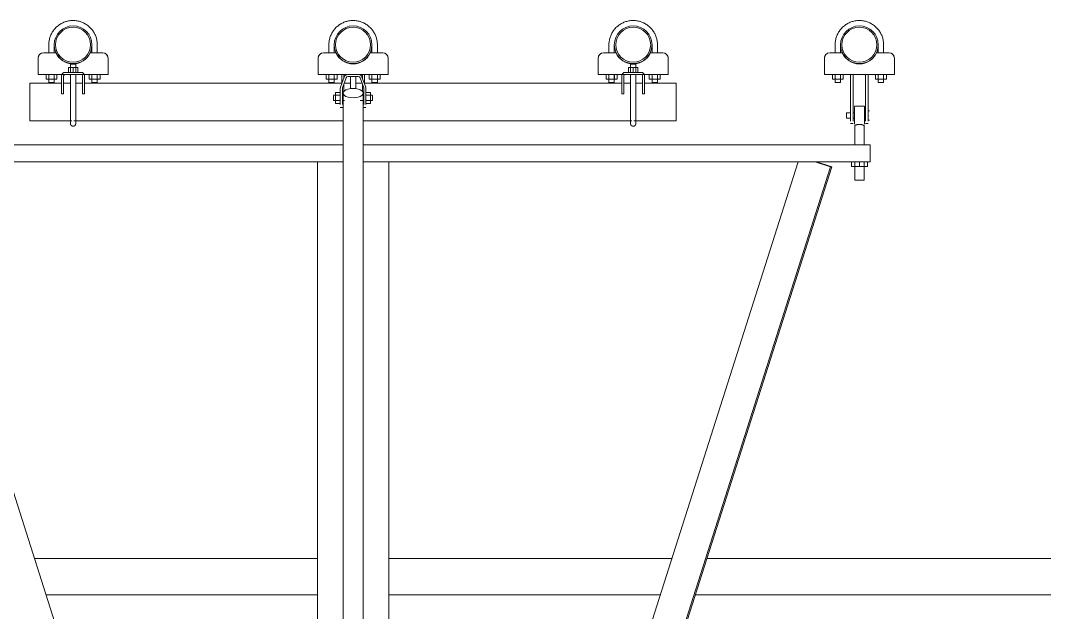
# Model space of a CAD drawing. Header units: inches. Extents: x 21408 to 98131, y -290 to 853.
# Drawn here: x 32063.1 to 32158.1, y 239.6 to 294.5 of the extents above; entities that cross this region are included whole.
import ezdxf

# ---------------------------------------------------------------- set-up
doc = ezdxf.new("R2010")
doc.units = ezdxf.units.IN
doc.header["$MEASUREMENT"] = 0
doc.layers.add('Q-SPCQ', color=91, linetype='Continuous', lineweight=9)
doc.layers.add('S-BEAM', color=12, linetype='Continuous', lineweight=9)

# ---------------------------------------------------------------- blocks, each defined once
blk = doc.blocks.new('Basketball_Backstop-Performance_Sports_Systems-3103-Ceiling_Hung - 27_-0_ to 27_-11 7_8_-V62-Building Section - North_South looking East _ Fitness Center')
at = {"layer": 'Q-SPCQ'}
for p, q in [((21683.803, 292.25), (21683.803, 291.5)), ((21684.303, 291.5), (21684.303, 292.25)), ((21687.803, 292.25), (21687.803, 291.5)), ((21688.303, 291.5), (21688.303, 292.25)), ((21709.803, 292.25), (21709.803, 291.5)), ((21710.303, 291.5), (21710.303, 292.25)), ((21713.803, 292.25), (21713.803, 291.5)), ((21714.303, 291.5), (21714.303, 292.25)), ((21735.803, 292.25), (21735.803, 291.5)), ((21736.303, 291.5), (21736.303, 292.25)), ((21739.803, 292.25), (21739.803, 291.5)), ((21740.303, 291.5), (21740.303, 292.25)), ((21756.803, 292.25), (21756.803, 291.5)), ((21757.303, 291.5), (21757.303, 292.25)), ((21760.803, 292.25), (21760.803, 291.5)), ((21761.303, 291.5), (21761.303, 292.25)), ((21682.803, 291), (21682.803, 289.812)), ((21684.459, 291.5), (21683.303, 291.5)), ((21688.803, 291.5), (21687.647, 291.5)), ((21689.303, 289.812), (21689.303, 291)), ((21708.803, 289.812), (21708.803, 291)), ((21710.459, 291.5), (21709.303, 291.5)), ((21714.803, 291.5), (21713.647, 291.5)), ((21715.303, 291), (21715.303, 289.812)), ((21734.803, 291), (21734.803, 289.812)), ((21736.459, 291.5), (21735.303, 291.5)), ((21740.803, 291.5), (21739.647, 291.5)), ((21741.303, 289.812), (21741.303, 291)), ((21755.803, 289.812), (21755.803, 291)), ((21757.459, 291.5), (21756.303, 291.5)), ((21761.803, 291.5), (21760.647, 291.5)), ((21762.303, 291), (21762.303, 289.812)), ((21685.615, 290.125), (21686.053, 290.125)), ((21685.615, 289.687), (21685.615, 290.125)), ((21685.803, 290.437), (21685.803, 289.687)), ((21685.811, 290.437), (21686.053, 290.437)), ((21686.053, 290.437), (21686.294, 290.437)), ((21686.053, 290.125), (21686.49, 290.125)), ((21686.053, 290.125), (21686.053, 289.687)), ((21686.303, 289.687), (21686.303, 290.437)), ((21686.49, 289.687), (21686.49, 290.125)), ((21737.615, 290.125), (21738.053, 290.125)), ((21737.615, 289.687), (21737.615, 290.125)), ((21737.803, 290.437), (21737.803, 289.687)), ((21737.811, 290.437), (21738.053, 290.437)), ((21738.053, 290.437), (21738.294, 290.437)), ((21738.053, 290.125), (21738.49, 290.125)), ((21738.053, 290.125), (21738.053, 289.687)), ((21738.303, 289.687), (21738.303, 290.437)), ((21738.49, 289.687), (21738.49, 290.125)), ((21682.803, 289.5), (21682.803, 289.812)), ((21682.803, 289.5), (21685.303, 289.5)), ((21683.548, 289.5), (21683.548, 289.062)), ((21683.8, 289.062), (21683.548, 289.062)), ((21683.8, 289.062), (21683.8, 289.5)), ((21684.305, 289.062), (21683.8, 289.062)), ((21683.803, 289.515), (21683.803, 288.75)), ((21684.303, 288.75), (21684.303, 289.518)), ((21684.305, 289.062), (21684.305, 289.5)), ((21684.558, 289.062), (21684.305, 289.062)), ((21684.558, 289.062), (21684.558, 289.5)), ((21684.99, 289.375), (21684.99, 288.187)), ((21685.178, 288.187), (21685.178, 289.375)), ((21686.803, 289.687), (21685.303, 289.687)), ((21685.303, 289.5), (21686.803, 289.5)), ((21685.803, 289.5), (21685.803, 286.937)), ((21685.803, 289.5), (21685.803, 288.687)), ((21686.303, 286.937), (21686.303, 289.5)), ((21686.303, 288.687), (21686.303, 289.5)), ((21686.803, 289.5), (21689.303, 289.5)), ((21686.928, 288.187), (21686.928, 289.375)), ((21687.115, 289.375), (21687.115, 288.187)), ((21687.548, 289.062), (21687.548, 289.5)), ((21687.8, 289.062), (21687.548, 289.062)), ((21687.8, 289.062), (21687.8, 289.5)), ((21688.305, 289.062), (21687.8, 289.062)), ((21687.803, 289.511), (21687.803, 288.75)), ((21688.303, 288.75), (21688.303, 289.511)), ((21688.305, 289.062), (21688.305, 289.5)), ((21688.558, 289.062), (21688.305, 289.062)), ((21688.558, 289.5), (21688.558, 289.062)), ((21689.303, 289.812), (21689.303, 289.5)), ((21708.803, 289.5), (21708.803, 289.812)), ((21708.803, 289.5), (21715.303, 289.5)), ((21709.548, 289.5), (21709.548, 289.062)), ((21709.8, 289.062), (21709.548, 289.062)), ((21709.8, 289.062), (21709.8, 289.5)), ((21710.305, 289.062), (21709.8, 289.062)), ((21709.803, 289.515), (21709.803, 288.75)), ((21710.303, 288.75), (21710.303, 289.518)), ((21710.305, 289.062), (21710.305, 289.5)), ((21710.558, 289.062), (21710.305, 289.062)), ((21710.558, 289.062), (21710.558, 289.5)), ((21711.23, 289.253), (21710.888, 288.312)), ((21710.99, 289.375), (21710.99, 288.593)), ((21711.064, 288.248), (21711.407, 289.189)), ((21711.178, 289.109), (21711.178, 289.375)), ((21712.523, 289.5), (21711.583, 289.5)), ((21711.583, 289.313), (21712.523, 289.313)), ((21711.803, 289.313), (21711.803, 288.167)), ((21711.803, 289.313), (21711.803, 288.687)), ((21712.303, 288.167), (21712.303, 289.313)), ((21712.303, 288.687), (21712.303, 289.313)), ((21712.699, 289.189), (21713.042, 288.248)), ((21713.218, 288.312), (21712.875, 289.253)), ((21712.928, 289.109), (21712.928, 289.375)), ((21713.115, 289.375), (21713.115, 288.593)), ((21713.548, 289.062), (21713.548, 289.5)), ((21713.8, 289.062), (21713.548, 289.062)), ((21713.8, 289.062), (21713.8, 289.5)), ((21714.305, 289.062), (21713.8, 289.062)), ((21713.803, 289.511), (21713.803, 288.75)), ((21714.303, 288.75), (21714.303, 289.511)), ((21714.305, 289.062), (21714.305, 289.5)), ((21714.558, 289.062), (21714.305, 289.062)), ((21714.558, 289.5), (21714.558, 289.062)), ((21715.303, 289.812), (21715.303, 289.5)), ((21734.803, 289.5), (21734.803, 289.812)), ((21734.803, 289.5), (21737.303, 289.5)), ((21735.548, 289.5), (21735.548, 289.062)), ((21735.8, 289.062), (21735.548, 289.062)), ((21735.8, 289.062), (21735.8, 289.5)), ((21736.305, 289.062), (21735.8, 289.062)), ((21735.803, 289.515), (21735.803, 288.75)), ((21736.303, 288.75), (21736.303, 289.518)), ((21736.305, 289.062), (21736.305, 289.5)), ((21736.558, 289.062), (21736.305, 289.062)), ((21736.558, 289.062), (21736.558, 289.5)), ((21736.99, 289.375), (21736.99, 288.187)), ((21737.178, 288.187), (21737.178, 289.375)), ((21738.803, 289.687), (21737.303, 289.687)), ((21737.303, 289.5), (21738.803, 289.5)), ((21737.803, 289.5), (21737.803, 286.937)), ((21737.803, 289.5), (21737.803, 288.683)), ((21738.303, 286.937), (21738.303, 289.5)), ((21738.303, 288.684), (21738.303, 289.5)), ((21738.858, 289.5), (21741.303, 289.5)), ((21738.928, 288.187), (21738.928, 289.375)), ((21739.115, 289.375), (21739.115, 288.187)), ((21739.548, 289.062), (21739.548, 289.5)), ((21739.8, 289.062), (21739.548, 289.062)), ((21739.8, 289.062), (21739.8, 289.5)), ((21740.305, 289.062), (21739.8, 289.062)), ((21739.803, 289.511), (21739.803, 288.75)), ((21740.303, 288.75), (21740.303, 289.511)), ((21740.305, 289.062), (21740.305, 289.5)), ((21740.558, 289.062), (21740.305, 289.062)), ((21740.558, 289.5), (21740.558, 289.062)), ((21741.303, 289.812), (21741.303, 289.5)), ((21755.803, 289.5), (21755.803, 289.812)), ((21755.803, 289.5), (21762.303, 289.5)), ((21756.548, 289.5), (21756.548, 289.062)), ((21756.8, 289.062), (21756.548, 289.062)), ((21756.8, 289.062), (21756.8, 289.5)), ((21757.305, 289.062), (21756.8, 289.062)), ((21756.803, 289.515), (21756.803, 288.75)), ((21757.303, 288.75), (21757.303, 289.518)), ((21757.305, 289.062), (21757.305, 289.5)), ((21757.558, 289.062), (21757.305, 289.062)), ((21757.558, 289.062), (21757.558, 289.5)), ((21758.24, 285.687), (21758.24, 289.5)), ((21758.49, 289.5), (21758.24, 289.5)), ((21758.49, 289.5), (21758.49, 285.687)), ((21759.615, 285.687), (21759.615, 289.5)), ((21759.865, 289.5), (21759.615, 289.5)), ((21759.865, 289.5), (21759.865, 285.687)), ((21760.548, 289.062), (21760.548, 289.5)), ((21760.8, 289.062), (21760.548, 289.062)), ((21760.8, 289.062), (21760.8, 289.5)), ((21761.305, 289.062), (21760.8, 289.062)), ((21760.803, 289.511), (21760.803, 288.75)), ((21761.303, 288.75), (21761.303, 289.511)), ((21761.305, 289.062), (21761.305, 289.5)), ((21761.558, 289.062), (21761.305, 289.062)), ((21761.558, 289.5), (21761.558, 289.062)), ((21762.303, 289.812), (21762.303, 289.5)), ((21684.99, 288.687), (21682.053, 288.687)), ((21682.053, 286.937), (21682.053, 288.687)), ((21683.803, 288.75), (21683.811, 288.75)), ((21684.303, 288.75), (21683.803, 288.75)), ((21684.294, 288.75), (21684.303, 288.75)), ((21684.99, 288.197), (21684.99, 287.824)), ((21684.99, 287.687), (21684.99, 288.187)), ((21685.836, 288.687), (21685.178, 288.687)), ((21685.178, 287.824), (21685.178, 288.197)), ((21685.178, 288.187), (21685.178, 287.687)), ((21686.928, 288.687), (21686.269, 288.687)), ((21686.928, 288.197), (21686.928, 287.824)), ((21686.928, 287.687), (21686.928, 288.187)), ((21710.99, 288.687), (21687.115, 288.687)), ((21687.115, 287.824), (21687.115, 288.197)), ((21687.115, 288.187), (21687.115, 287.687)), ((21688.303, 288.75), (21687.803, 288.75)), ((21687.803, 288.75), (21687.811, 288.75)), ((21688.294, 288.75), (21688.303, 288.75)), ((21709.803, 288.75), (21709.806, 288.75)), ((21709.806, 288.75), (21709.803, 288.75)), ((21710.303, 288.75), (21709.811, 288.75)), ((21710.294, 288.75), (21710.303, 288.75)), ((21710.865, 288.184), (21710.865, 287.313)), ((21711.053, 287.313), (21711.053, 288.184)), ((21711.178, 288.187), (21711.178, 288.56)), ((21711.178, 287.896), (21711.178, 288.197)), ((21711.178, 288.187), (21711.178, 287.937)), ((21711.836, 288.687), (21711.224, 288.687)), ((21712.882, 288.687), (21712.269, 288.687)), ((21712.928, 288.187), (21712.928, 288.56)), ((21712.928, 288.197), (21712.928, 287.903)), ((21712.928, 287.937), (21712.928, 288.187)), ((21713.053, 288.184), (21713.053, 287.313)), ((21736.99, 288.687), (21713.115, 288.687)), ((21713.24, 287.313), (21713.24, 288.184)), ((21714.303, 288.75), (21713.803, 288.75)), ((21713.803, 288.75), (21713.811, 288.75)), ((21714.294, 288.75), (21714.303, 288.75)), ((21735.803, 288.75), (21735.811, 288.75)), ((21736.303, 288.75), (21735.803, 288.75)), ((21736.294, 288.75), (21736.303, 288.75)), ((21736.99, 288.197), (21736.99, 287.824)), ((21736.99, 287.687), (21736.99, 288.187)), ((21737.836, 288.687), (21737.178, 288.687)), ((21737.178, 287.824), (21737.178, 288.197)), ((21737.178, 288.187), (21737.178, 287.687)), ((21738.858, 288.687), (21738.269, 288.687)), ((21738.928, 288.197), (21738.928, 287.824)), ((21738.928, 287.687), (21738.928, 288.187)), ((21742.053, 288.687), (21739.115, 288.687)), ((21739.115, 287.824), (21739.115, 288.197)), ((21739.115, 288.187), (21739.115, 287.687)), ((21740.303, 288.75), (21739.803, 288.75)), ((21739.803, 288.75), (21739.811, 288.75)), ((21740.294, 288.75), (21740.303, 288.75)), ((21742.053, 288.687), (21742.053, 286.937)), ((21756.803, 288.75), (21756.811, 288.75)), ((21757.303, 288.75), (21756.803, 288.75)), ((21757.294, 288.75), (21757.303, 288.75)), ((21761.303, 288.75), (21760.803, 288.75)), ((21760.803, 288.75), (21760.811, 288.75)), ((21761.294, 288.75), (21761.303, 288.75)), ((21684.99, 287.819), (21684.99, 287.687)), ((21684.99, 287.687), (21685.178, 287.687)), ((21684.99, 287.687), (21685.178, 287.687)), ((21685.178, 287.687), (21685.178, 287.819)), ((21686.928, 287.819), (21686.928, 287.687)), ((21686.928, 287.687), (21687.115, 287.687)), ((21686.928, 287.687), (21687.115, 287.687)), ((21687.115, 287.687), (21687.115, 287.819)), ((21710.865, 287.563), (21710.24, 287.563)), ((21710.24, 287.313), (21710.24, 287.554)), ((21710.24, 287.071), (21710.24, 287.313)), ((21710.428, 287.565), (21710.428, 287.818)), ((21710.865, 287.818), (21710.428, 287.818)), ((21710.428, 287.06), (21710.428, 287.565)), ((21710.865, 287.565), (21710.428, 287.565)), ((21710.865, 286.694), (21710.865, 287.313)), ((21711.183, 287.563), (21711.053, 287.563)), ((21711.053, 287.313), (21711.053, 286.694)), ((21711.115, 287.765), (21711.115, 135.835)), ((21713.053, 287.563), (21712.923, 287.563)), ((21712.99, 135.835), (21712.99, 287.765)), ((21713.053, 286.694), (21713.053, 287.313)), ((21713.678, 287.818), (21713.24, 287.818)), ((21713.678, 287.565), (21713.24, 287.565)), ((21713.865, 287.563), (21713.24, 287.563)), ((21713.24, 287.313), (21713.24, 286.694)), ((21713.678, 287.818), (21713.678, 287.565)), ((21713.678, 287.565), (21713.678, 287.06)), ((21713.865, 287.554), (21713.865, 287.313)), ((21713.865, 287.313), (21713.865, 287.071)), ((21736.99, 287.819), (21736.99, 287.687)), ((21736.99, 287.687), (21737.178, 287.687)), ((21736.99, 287.687), (21737.178, 287.687)), ((21737.178, 287.687), (21737.178, 287.819)), ((21738.928, 287.819), (21738.928, 287.687)), ((21738.928, 287.687), (21739.115, 287.687)), ((21738.928, 287.687), (21739.115, 287.687)), ((21739.115, 287.687), (21739.115, 287.819)), ((21682.053, 285.187), (21682.053, 286.937)), ((21710.24, 287.063), (21710.865, 287.063)), ((21710.428, 286.807), (21710.428, 287.06)), ((21710.865, 287.06), (21710.428, 287.06)), ((21710.428, 286.807), (21710.865, 286.807)), ((21710.865, 286.438), (21711.053, 286.438)), ((21711.053, 287.063), (21711.254, 287.063)), ((21712.715, 287.063), (21713.053, 287.063)), ((21713.053, 286.438), (21713.24, 286.438)), ((21713.24, 287.063), (21713.865, 287.063)), ((21713.678, 287.06), (21713.24, 287.06)), ((21713.24, 286.807), (21713.678, 286.807)), ((21713.678, 287.06), (21713.678, 286.807)), ((21742.053, 286.937), (21742.053, 285.187)), ((21759.527, 286.562), (21758.589, 286.562)), ((21758.589, 285.656), (21758.589, 286.532)), ((21759.527, 286.532), (21759.527, 285.656)), ((21758.24, 285.937), (21757.865, 285.937)), ((21757.865, 285.687), (21757.865, 285.929)), ((21757.865, 285.446), (21757.865, 285.687)), ((21757.865, 285.437), (21758.24, 285.437)), ((21758.24, 285.157), (21758.24, 285.687)), ((21758.589, 285.937), (21758.49, 285.937)), ((21758.49, 285.687), (21758.49, 285.157)), ((21758.49, 285.437), (21758.589, 285.437)), ((21758.589, 284.871), (21758.589, 285.656)), ((21759.615, 285.937), (21759.527, 285.937)), ((21759.527, 285.656), (21759.527, 284.871)), ((21759.527, 285.437), (21759.615, 285.437)), ((21759.615, 285.157), (21759.615, 285.687)), ((21759.99, 286.125), (21759.865, 286.125)), ((21759.865, 285.687), (21759.865, 285.157)), ((21759.865, 285.25), (21759.99, 285.25)), ((21759.99, 285.687), (21759.99, 285.687)), ((21759.99, 285.687), (21759.99, 285.687)), ((21682.053, 285.187), (21685.942, 285.187)), ((21686.113, 285.187), (21711.115, 285.187)), ((21712.99, 285.187), (21737.942, 285.187)), ((21738.113, 285.187), (21742.053, 285.187)), ((21758.24, 284.937), (21758.49, 284.937)), ((21758.589, 284.75), (21758.62, 284.75)), ((21758.62, 284.75), (21758.62, 282.955)), ((21759.495, 282.955), (21759.495, 284.75)), ((21759.495, 284.75), (21759.527, 284.75)), ((21759.615, 284.937), (21759.865, 284.937)), ((21711.115, 282.955), (21664.058, 282.955)), ((21760.058, 282.955), (21712.989, 282.955)), ((21760.058, 282.955), (21760.058, 281.375)), ((21711.115, 281.375), (21664.058, 281.375)), ((21670.745, 281.375), (21708.738, 162.244)), ((21708.745, 281.375), (21708.745, 225.86)), ((21760.058, 281.375), (21712.989, 281.375)), ((21715.37, 225.864), (21715.37, 281.375)), ((21715.376, 162.237), (21753.371, 281.375)), ((21756.362, 280.918), (21715.422, 152.543)), ((21715.556, 152.543), (21756.496, 280.918)), ((21754.939, 281.375), (21756.362, 280.918)), ((21756.496, 280.918), (21755.073, 281.375)), ((21756.362, 280.918), (21756.496, 280.918)), ((21758.308, 280.937), (21758.308, 281.375)), ((21759.058, 280.937), (21758.308, 280.937)), ((21758.62, 281.375), (21758.62, 279.687)), ((21759.058, 280.937), (21759.058, 281.375)), ((21759.808, 280.937), (21759.058, 280.937)), ((21759.495, 279.687), (21759.495, 281.375)), ((21759.808, 280.937), (21759.808, 281.375)), ((21759.495, 279.687), (21758.62, 279.687))]:
    blk.add_line(p, q, dxfattribs=at)
at = {"layer": 'Q-SPCQ', "flags": 128}
for points in [[(21688.303, 292.25), (21688.301, 292.34), (21688.296, 292.43), (21688.287, 292.519), (21688.274, 292.608), (21688.258, 292.697), (21688.238, 292.785), (21688.215, 292.872), (21688.189, 292.958), (21688.159, 293.043), (21688.125, 293.126), (21688.089, 293.208), (21688.049, 293.289), (21688.005, 293.368), (21687.959, 293.445), (21687.91, 293.52), (21687.858, 293.594), (21687.802, 293.665), (21687.744, 293.734), (21687.684, 293.8), (21687.62, 293.864), (21687.555, 293.925), (21687.486, 293.984), (21687.416, 294.04), (21687.343, 294.093), (21687.268, 294.143), (21687.192, 294.19), (21687.113, 294.234), (21687.033, 294.275), (21686.951, 294.313), (21686.868, 294.347), (21686.784, 294.378), (21686.698, 294.406), (21686.611, 294.43), (21686.524, 294.45), (21686.435, 294.467), (21686.346, 294.481), (21686.257, 294.491), (21686.167, 294.497), (21686.077, 294.5), (21685.987, 294.499), (21685.897, 294.495), (21685.808, 294.487), (21685.718, 294.475), (21685.63, 294.46), (21685.542, 294.441), (21685.454, 294.419), (21685.368, 294.393), (21685.283, 294.364), (21685.199, 294.332), (21685.116, 294.296), (21685.035, 294.257), (21684.956, 294.215), (21684.878, 294.169), (21684.802, 294.121), (21684.729, 294.069), (21684.657, 294.015), (21684.588, 293.957), (21684.52, 293.898), (21684.456, 293.835), (21684.394, 293.77), (21684.334, 293.702), (21684.278, 293.632), (21684.224, 293.56), (21684.173, 293.486), (21684.125, 293.41), (21684.08, 293.332), (21684.038, 293.252), (21684, 293.171), (21683.965, 293.088), (21683.933, 293.004), (21683.904, 292.918), (21683.879, 292.832), (21683.858, 292.745), (21683.84, 292.656), (21683.825, 292.568), (21683.814, 292.478), (21683.807, 292.388), (21683.803, 292.299), (21683.803, 292.25)], [(21714.303, 292.25), (21714.301, 292.34), (21714.296, 292.43), (21714.287, 292.519), (21714.274, 292.608), (21714.258, 292.697), (21714.238, 292.785), (21714.215, 292.872), (21714.189, 292.958), (21714.159, 293.043), (21714.125, 293.126), (21714.089, 293.208), (21714.049, 293.289), (21714.005, 293.368), (21713.959, 293.445), (21713.91, 293.52), (21713.858, 293.594), (21713.802, 293.665), (21713.744, 293.734), (21713.684, 293.8), (21713.62, 293.864), (21713.555, 293.925), (21713.486, 293.984), (21713.416, 294.04), (21713.343, 294.093), (21713.268, 294.143), (21713.192, 294.19), (21713.113, 294.234), (21713.033, 294.275), (21712.951, 294.313), (21712.868, 294.347), (21712.784, 294.378), (21712.698, 294.406), (21712.611, 294.43), (21712.524, 294.45), (21712.435, 294.467), (21712.346, 294.481), (21712.257, 294.491), (21712.167, 294.497), (21712.077, 294.5), (21711.987, 294.499), (21711.897, 294.495), (21711.808, 294.487), (21711.718, 294.475), (21711.63, 294.46), (21711.542, 294.441), (21711.454, 294.419), (21711.368, 294.393), (21711.283, 294.364), (21711.199, 294.332), (21711.116, 294.296), (21711.035, 294.257), (21710.956, 294.215), (21710.878, 294.169), (21710.802, 294.121), (21710.729, 294.069), (21710.657, 294.015), (21710.588, 293.957), (21710.52, 293.898), (21710.456, 293.835), (21710.394, 293.77), (21710.334, 293.702), (21710.278, 293.632), (21710.224, 293.56), (21710.173, 293.486), (21710.125, 293.41), (21710.08, 293.332), (21710.038, 293.252), (21710, 293.171), (21709.965, 293.088), (21709.933, 293.004), (21709.904, 292.918), (21709.879, 292.832), (21709.858, 292.745), (21709.84, 292.656), (21709.825, 292.568), (21709.814, 292.478), (21709.807, 292.388), (21709.803, 292.299), (21709.803, 292.25)], [(21740.303, 292.25), (21740.301, 292.34), (21740.296, 292.43), (21740.287, 292.519), (21740.274, 292.608), (21740.258, 292.697), (21740.238, 292.785), (21740.215, 292.872), (21740.189, 292.958), (21740.159, 293.043), (21740.125, 293.126), (21740.089, 293.208), (21740.049, 293.289), (21740.005, 293.368), (21739.959, 293.445), (21739.91, 293.52), (21739.858, 293.594), (21739.802, 293.665), (21739.744, 293.734), (21739.684, 293.8), (21739.62, 293.864), (21739.555, 293.925), (21739.486, 293.984), (21739.416, 294.04), (21739.343, 294.093), (21739.268, 294.143), (21739.192, 294.19), (21739.113, 294.234), (21739.033, 294.275), (21738.951, 294.313), (21738.868, 294.347), (21738.784, 294.378), (21738.698, 294.406), (21738.611, 294.43), (21738.524, 294.45), (21738.435, 294.467), (21738.346, 294.481), (21738.257, 294.491), (21738.167, 294.497), (21738.077, 294.5), (21737.987, 294.499), (21737.897, 294.495), (21737.808, 294.487), (21737.718, 294.475), (21737.63, 294.46), (21737.542, 294.441), (21737.454, 294.419), (21737.368, 294.393), (21737.283, 294.364), (21737.199, 294.332), (21737.116, 294.296), (21737.035, 294.257), (21736.956, 294.215), (21736.878, 294.169), (21736.802, 294.121), (21736.729, 294.069), (21736.657, 294.015), (21736.588, 293.957), (21736.52, 293.898), (21736.456, 293.835), (21736.394, 293.77), (21736.334, 293.702), (21736.278, 293.632), (21736.224, 293.56), (21736.173, 293.486), (21736.125, 293.41), (21736.08, 293.332), (21736.038, 293.252), (21736, 293.171), (21735.965, 293.088), (21735.933, 293.004), (21735.904, 292.918), (21735.879, 292.832), (21735.858, 292.745), (21735.84, 292.656), (21735.825, 292.568), (21735.814, 292.478), (21735.807, 292.388), (21735.803, 292.299), (21735.803, 292.25)], [(21761.303, 292.25), (21761.301, 292.34), (21761.296, 292.43), (21761.287, 292.519), (21761.274, 292.608), (21761.258, 292.697), (21761.238, 292.785), (21761.215, 292.872), (21761.189, 292.958), (21761.159, 293.043), (21761.125, 293.126), (21761.089, 293.208), (21761.049, 293.289), (21761.005, 293.368), (21760.959, 293.445), (21760.91, 293.52), (21760.858, 293.594), (21760.802, 293.665), (21760.744, 293.734), (21760.684, 293.8), (21760.62, 293.864), (21760.555, 293.925), (21760.486, 293.984), (21760.416, 294.04), (21760.343, 294.093), (21760.268, 294.143), (21760.192, 294.19), (21760.113, 294.234), (21760.033, 294.275), (21759.951, 294.313), (21759.868, 294.347), (21759.784, 294.378), (21759.698, 294.406), (21759.611, 294.43), (21759.524, 294.45), (21759.435, 294.467), (21759.346, 294.481), (21759.257, 294.491), (21759.167, 294.497), (21759.077, 294.5), (21758.987, 294.499), (21758.897, 294.495), (21758.808, 294.487), (21758.718, 294.475), (21758.63, 294.46), (21758.542, 294.441), (21758.454, 294.419), (21758.368, 294.393), (21758.283, 294.364), (21758.199, 294.332), (21758.116, 294.296), (21758.035, 294.257), (21757.956, 294.215), (21757.878, 294.169), (21757.802, 294.121), (21757.729, 294.069), (21757.657, 294.015), (21757.588, 293.957), (21757.52, 293.898), (21757.456, 293.835), (21757.394, 293.77), (21757.334, 293.702), (21757.278, 293.632), (21757.224, 293.56), (21757.173, 293.486), (21757.125, 293.41), (21757.08, 293.332), (21757.038, 293.252), (21757, 293.171), (21756.965, 293.088), (21756.933, 293.004), (21756.904, 292.918), (21756.879, 292.832), (21756.858, 292.745), (21756.84, 292.656), (21756.825, 292.568), (21756.814, 292.478), (21756.807, 292.388), (21756.803, 292.299), (21756.803, 292.25)], [(21685.803, 286.937), (21685.803, 286.858), (21685.803, 286.778), (21685.803, 286.698), (21685.803, 286.619), (21685.803, 286.54), (21685.803, 286.462), (21685.803, 286.385), (21685.803, 286.308), (21685.803, 286.233), (21685.803, 286.159), (21685.803, 286.086), (21685.803, 286.014), (21685.803, 285.944), (21685.803, 285.875), (21685.803, 285.808), (21685.803, 285.743), (21685.803, 285.68), (21685.803, 285.619), (21685.803, 285.56), (21685.803, 285.503), (21685.803, 285.448), (21685.803, 285.396), (21685.803, 285.346), (21685.803, 285.299), (21685.803, 285.255), (21685.803, 285.213), (21685.803, 285.174), (21685.803, 285.137), (21685.803, 285.104), (21685.803, 285.073), (21685.803, 285.046), (21685.803, 285.021), (21685.803, 285), (21685.803, 284.982), (21685.803, 284.967), (21685.803, 284.955), (21685.803, 284.946), (21685.803, 284.94), (21685.803, 284.938)], [(21686.303, 284.937), (21686.303, 284.939), (21686.303, 284.944), (21686.303, 284.952), (21686.303, 284.963), (21686.303, 284.977), (21686.303, 284.995), (21686.303, 285.015), (21686.303, 285.039), (21686.303, 285.066), (21686.303, 285.095), (21686.303, 285.128), (21686.303, 285.164), (21686.303, 285.202), (21686.303, 285.243), (21686.303, 285.287), (21686.303, 285.333), (21686.303, 285.382), (21686.303, 285.434), (21686.303, 285.488), (21686.303, 285.544), (21686.303, 285.603), (21686.303, 285.663), (21686.303, 285.726), (21686.303, 285.79), (21686.303, 285.857), (21686.303, 285.925), (21686.303, 285.995), (21686.303, 286.066), (21686.303, 286.139), (21686.303, 286.213), (21686.303, 286.288), (21686.303, 286.364), (21686.303, 286.441), (21686.303, 286.519), (21686.303, 286.598), (21686.303, 286.677), (21686.303, 286.756), (21686.303, 286.836), (21686.303, 286.916), (21686.303, 286.937)], [(21737.803, 286.937), (21737.803, 286.858), (21737.803, 286.778), (21737.803, 286.698), (21737.803, 286.619), (21737.803, 286.54), (21737.803, 286.462), (21737.803, 286.385), (21737.803, 286.308), (21737.803, 286.233), (21737.803, 286.159), (21737.803, 286.086), (21737.803, 286.014), (21737.803, 285.944), (21737.803, 285.875), (21737.803, 285.808), (21737.803, 285.743), (21737.803, 285.68), (21737.803, 285.619), (21737.803, 285.56), (21737.803, 285.503), (21737.803, 285.448), (21737.803, 285.396), (21737.803, 285.346), (21737.803, 285.299), (21737.803, 285.255), (21737.803, 285.213), (21737.803, 285.174), (21737.803, 285.137), (21737.803, 285.104), (21737.803, 285.073), (21737.803, 285.046), (21737.803, 285.021), (21737.803, 285), (21737.803, 284.982), (21737.803, 284.967), (21737.803, 284.955), (21737.803, 284.946), (21737.803, 284.94), (21737.803, 284.938)], [(21738.303, 284.937), (21738.303, 284.939), (21738.303, 284.944), (21738.303, 284.952), (21738.303, 284.963), (21738.303, 284.977), (21738.303, 284.995), (21738.303, 285.015), (21738.303, 285.039), (21738.303, 285.066), (21738.303, 285.095), (21738.303, 285.128), (21738.303, 285.164), (21738.303, 285.202), (21738.303, 285.243), (21738.303, 285.287), (21738.303, 285.333), (21738.303, 285.382), (21738.303, 285.434), (21738.303, 285.488), (21738.303, 285.544), (21738.303, 285.603), (21738.303, 285.663), (21738.303, 285.726), (21738.303, 285.79), (21738.303, 285.857), (21738.303, 285.925), (21738.303, 285.995), (21738.303, 286.066), (21738.303, 286.139), (21738.303, 286.213), (21738.303, 286.288), (21738.303, 286.364), (21738.303, 286.441), (21738.303, 286.519), (21738.303, 286.598), (21738.303, 286.677), (21738.303, 286.756), (21738.303, 286.836), (21738.303, 286.916), (21738.303, 286.937)], [(21686.303, 285.213), (21686.303, 285.174), (21686.303, 285.137), (21686.303, 285.104), (21686.303, 285.073), (21686.303, 285.046), (21686.303, 285.021), (21686.303, 285), (21686.303, 284.982), (21686.303, 284.967), (21686.303, 284.955), (21686.303, 284.946), (21686.303, 284.94), (21686.303, 284.938)], [(21738.303, 285.213), (21738.303, 285.174), (21738.303, 285.137), (21738.303, 285.104), (21738.303, 285.073), (21738.303, 285.046), (21738.303, 285.021), (21738.303, 285), (21738.303, 284.982), (21738.303, 284.967), (21738.303, 284.955), (21738.303, 284.946), (21738.303, 284.94), (21738.303, 284.938)], [(21685.803, 284.937), (21685.803, 284.939), (21685.803, 284.944), (21685.803, 284.952), (21685.803, 284.963), (21685.803, 284.977), (21685.803, 284.995), (21685.803, 285.015), (21685.803, 285.039), (21685.803, 285.066), (21685.803, 285.095), (21685.803, 285.128), (21685.803, 285.164), (21685.803, 285.202)], [(21686.053, 284.687), (21686.043, 284.688), (21686.033, 284.688), (21686.023, 284.689), (21686.013, 284.691), (21686.003, 284.692), (21685.993, 284.695), (21685.984, 284.697), (21685.974, 284.7), (21685.965, 284.704), (21685.955, 284.707), (21685.946, 284.711), (21685.937, 284.716), (21685.929, 284.721), (21685.92, 284.726), (21685.912, 284.731), (21685.904, 284.737), (21685.896, 284.743), (21685.888, 284.75), (21685.881, 284.756), (21685.873, 284.763), (21685.867, 284.771), (21685.86, 284.778), (21685.854, 284.786), (21685.848, 284.794), (21685.842, 284.802), (21685.837, 284.811), (21685.832, 284.82), (21685.828, 284.829), (21685.824, 284.838), (21685.82, 284.847), (21685.816, 284.856), (21685.813, 284.866), (21685.811, 284.875), (21685.808, 284.885), (21685.806, 284.895), (21685.805, 284.905), (21685.804, 284.915), (21685.803, 284.925), (21685.803, 284.935), (21685.803, 284.937)], [(21686.303, 284.937), (21686.303, 284.928), (21686.302, 284.918), (21686.301, 284.908), (21686.3, 284.898), (21686.298, 284.888), (21686.296, 284.878), (21686.293, 284.868), (21686.29, 284.859), (21686.287, 284.849), (21686.283, 284.84), (21686.279, 284.831), (21686.275, 284.822), (21686.27, 284.813), (21686.265, 284.805), (21686.259, 284.796), (21686.253, 284.788), (21686.247, 284.78), (21686.241, 284.773), (21686.234, 284.765), (21686.227, 284.758), (21686.22, 284.751), (21686.212, 284.745), (21686.204, 284.739), (21686.196, 284.733), (21686.188, 284.727), (21686.179, 284.722), (21686.171, 284.717), (21686.162, 284.712), (21686.153, 284.708), (21686.143, 284.704), (21686.134, 284.701), (21686.124, 284.698), (21686.115, 284.695), (21686.105, 284.693), (21686.095, 284.691), (21686.085, 284.69), (21686.075, 284.689), (21686.066, 284.688), (21686.056, 284.688), (21686.053, 284.687)], [(21737.803, 284.937), (21737.803, 284.939), (21737.803, 284.944), (21737.803, 284.952), (21737.803, 284.963), (21737.803, 284.977), (21737.803, 284.995), (21737.803, 285.015), (21737.803, 285.039), (21737.803, 285.066), (21737.803, 285.095), (21737.803, 285.128), (21737.803, 285.164), (21737.803, 285.202)], [(21738.053, 284.687), (21738.043, 284.688), (21738.033, 284.688), (21738.023, 284.689), (21738.013, 284.691), (21738.003, 284.692), (21737.993, 284.695), (21737.984, 284.697), (21737.974, 284.7), (21737.965, 284.704), (21737.955, 284.707), (21737.946, 284.711), (21737.937, 284.716), (21737.929, 284.721), (21737.92, 284.726), (21737.912, 284.731), (21737.904, 284.737), (21737.896, 284.743), (21737.888, 284.75), (21737.881, 284.756), (21737.873, 284.763), (21737.867, 284.771), (21737.86, 284.778), (21737.854, 284.786), (21737.848, 284.794), (21737.842, 284.802), (21737.837, 284.811), (21737.832, 284.82), (21737.828, 284.829), (21737.824, 284.838), (21737.82, 284.847), (21737.816, 284.856), (21737.813, 284.866), (21737.811, 284.875), (21737.808, 284.885), (21737.806, 284.895), (21737.805, 284.905), (21737.804, 284.915), (21737.803, 284.925), (21737.803, 284.935), (21737.803, 284.937)], [(21738.303, 284.937), (21738.303, 284.928), (21738.302, 284.918), (21738.301, 284.908), (21738.3, 284.898), (21738.298, 284.888), (21738.296, 284.878), (21738.293, 284.868), (21738.29, 284.859), (21738.287, 284.849), (21738.283, 284.84), (21738.279, 284.831), (21738.275, 284.822), (21738.27, 284.813), (21738.265, 284.805), (21738.259, 284.796), (21738.253, 284.788), (21738.247, 284.78), (21738.241, 284.773), (21738.234, 284.765), (21738.227, 284.758), (21738.22, 284.751), (21738.212, 284.745), (21738.204, 284.739), (21738.196, 284.733), (21738.188, 284.727), (21738.179, 284.722), (21738.171, 284.717), (21738.162, 284.712), (21738.153, 284.708), (21738.143, 284.704), (21738.134, 284.701), (21738.124, 284.698), (21738.115, 284.695), (21738.105, 284.693), (21738.095, 284.691), (21738.085, 284.69), (21738.075, 284.689), (21738.066, 284.688), (21738.056, 284.688), (21738.053, 284.687)]]:
    blk.add_lwpolyline(points, dxfattribs=at)
at = {"layer": 'Q-SPCQ'}
for centre, radius, start, end in [((21686.053, 292.25), 1.75, 0, 180), ((21686.053, 292.25), 1.625, 0, 180), ((21712.053, 292.25), 1.75, 0, 180), ((21712.053, 292.25), 1.625, 0, 180), ((21738.053, 292.25), 1.75, 0, 180), ((21738.053, 292.25), 1.625, 0, 180), ((21759.053, 292.25), 1.75, 0, 180), ((21759.053, 292.25), 1.625, 0, 180), ((21686.053, 292.25), 1.75, 180, 0), ((21686.053, 292.25), 1.625, 180, 0), ((21712.053, 292.25), 1.75, 180, 0), ((21712.053, 292.25), 1.625, 180, 0), ((21738.053, 292.25), 1.75, 180, 0), ((21738.053, 292.25), 1.625, 180, 0), ((21759.053, 292.25), 1.75, 180, 0), ((21759.053, 292.25), 1.625, 180, 0), ((21683.303, 291), 0.5, 90, 180), ((21683.303, 291), 0.5, 120, 180), ((21686.053, 292.223), 1.75, 204.39575, 335.60425), ((21688.803, 291), 0.5, 0, 90), ((21688.803, 291), 0.5, 0, 60), ((21709.303, 291), 0.5, 90, 180), ((21709.303, 291), 0.5, 120, 180), ((21712.053, 292.223), 1.75, 204.39575, 335.60425), ((21714.803, 291), 0.5, 0, 90), ((21714.803, 291), 0.5, 0, 60), ((21735.303, 291), 0.5, 90, 180), ((21735.303, 291), 0.5, 120, 180), ((21738.053, 292.223), 1.75, 204.39575, 335.60425), ((21740.803, 291), 0.5, 0, 90), ((21740.803, 291), 0.5, 0, 60), ((21756.303, 291), 0.5, 90, 180), ((21756.303, 291), 0.5, 120, 178.84926), ((21759.053, 292.223), 1.75, 204.39575, 335.60425), ((21761.803, 291), 0.5, 0, 90), ((21761.803, 291), 0.5, 0, 60), ((21685.303, 289.375), 0.312, 90, 180), ((21685.303, 289.375), 0.125, 90, 180), ((21686.803, 289.375), 0.312, 0, 90), ((21686.803, 289.375), 0.125, 0, 90), ((21711.303, 289.375), 0.312, 156.66546, 180), ((21711.303, 289.375), 0.125, 90, 180), ((21711.583, 289.125), 0.375, 90, 160), ((21711.583, 289.125), 0.187, 90, 160), ((21712.523, 289.125), 0.375, 20, 90), ((21712.523, 289.125), 0.188, 20, 90), ((21712.803, 289.375), 0.125, 0, 90), ((21712.803, 289.375), 0.312, 0, 30), ((21737.303, 289.375), 0.312, 90, 180), ((21737.303, 289.375), 0.125, 90, 180), ((21738.803, 289.375), 0.312, 0, 90), ((21738.803, 289.375), 0.125, 0, 90), ((21711.24, 288.184), 0.375, 160, 180), ((21711.24, 288.184), 0.188, 160, 180), ((21712.865, 288.184), 0.187, 0, 20), ((21712.865, 288.184), 0.375, 0, 20)]:
    blk.add_arc(centre, radius, start, end, dxfattribs=at)
for major_axis in [(0.938, 0), (-0.938, 0)]:
    blk.add_ellipse((21712.053, 287.765), major_axis=major_axis, ratio=0.462001, start_param=1.570796, end_param=4.712389, dxfattribs=at)
blk.add_open_spline([(21759.495, 284.75), (21759.495, 284.75), (21759.492, 284.752), (21759.481, 284.758), (21759.469, 284.762), (21759.454, 284.769), (21759.436, 284.777), (21759.419, 284.785), (21759.404, 284.791), (21759.393, 284.795), (21759.38, 284.799), (21759.363, 284.806), (21759.34, 284.814), (21759.315, 284.822), (21759.294, 284.829), (21759.278, 284.833), (21759.261, 284.837), (21759.239, 284.842), (21759.209, 284.848), (21759.173, 284.855), (21759.135, 284.859), (21759.097, 284.862), (21759.058, 284.862), (21759.019, 284.862), (21758.981, 284.859), (21758.943, 284.855), (21758.907, 284.848), (21758.877, 284.842), (21758.855, 284.837), (21758.838, 284.833), (21758.822, 284.829), (21758.801, 284.822), (21758.776, 284.814), (21758.753, 284.806), (21758.736, 284.799), (21758.723, 284.795), (21758.711, 284.791), (21758.696, 284.785), (21758.679, 284.777), (21758.662, 284.769), (21758.647, 284.762), (21758.635, 284.758), (21758.624, 284.752), (21758.62, 284.75), (21758.62, 284.75)], degree=3, knots=[0, 0, 0, 0, 0.055556, 0.083333, 0.111111, 0.138889, 0.166667, 0.194444, 0.208333, 0.222222, 0.236111, 0.25, 0.277778, 0.305556, 0.319444, 0.333333, 0.347222, 0.361111, 0.388889, 0.416667, 0.444444, 0.472222, 0.5, 0.527778, 0.555556, 0.583333, 0.611111, 0.638889, 0.652778, 0.666667, 0.680556, 0.694444, 0.722222, 0.75, 0.763889, 0.777778, 0.791667, 0.805556, 0.833333, 0.861111, 0.888889, 0.916667, 0.944444, 1, 1, 1, 1], dxfattribs=at)
blk = doc.blocks.new('Basketball_Backstop-Performance_Sports_Systems-3103-Ceiling_Hung - 27_-0_ to 27_-11 7_8_-V69-Building Section - North_South looking East _ Fitness Center')
at = {"layer": 'Q-SPCQ'}
for p, q in [((21683.803, 292.25), (21683.803, 291.5)), ((21684.303, 291.5), (21684.303, 292.25)), ((21687.803, 292.25), (21687.803, 291.5)), ((21688.303, 291.5), (21688.303, 292.25)), ((21709.803, 292.25), (21709.803, 291.5)), ((21710.303, 291.5), (21710.303, 292.25)), ((21713.803, 292.25), (21713.803, 291.5)), ((21714.303, 291.5), (21714.303, 292.25)), ((21735.803, 292.25), (21735.803, 291.5)), ((21736.303, 291.5), (21736.303, 292.25)), ((21739.803, 292.25), (21739.803, 291.5)), ((21740.303, 291.5), (21740.303, 292.25)), ((21756.803, 292.25), (21756.803, 291.5)), ((21757.303, 291.5), (21757.303, 292.25)), ((21760.803, 292.25), (21760.803, 291.5)), ((21761.303, 291.5), (21761.303, 292.25)), ((21683.803, 289.062), (21683.803, 288.75)), ((21684.303, 288.75), (21684.303, 289.062)), ((21685.803, 289.5), (21685.803, 288.687)), ((21685.803, 289.5), (21685.803, 288.687)), ((21686.303, 288.687), (21686.303, 289.5)), ((21686.303, 288.687), (21686.303, 289.5)), ((21687.803, 289.062), (21687.803, 288.75)), ((21688.303, 288.75), (21688.303, 289.062)), ((21709.803, 289.062), (21709.803, 288.75)), ((21710.303, 288.75), (21710.303, 289.062)), ((21711.803, 289.313), (21711.803, 288.687)), ((21711.803, 289.313), (21711.803, 288.687)), ((21712.303, 288.687), (21712.303, 289.313)), ((21712.303, 288.687), (21712.303, 289.313)), ((21713.803, 289.062), (21713.803, 288.75)), ((21714.303, 288.75), (21714.303, 289.062)), ((21735.803, 289.062), (21735.803, 288.75)), ((21736.303, 288.75), (21736.303, 289.062)), ((21737.803, 289.5), (21737.803, 288.687)), ((21737.803, 289.5), (21737.803, 288.683)), ((21738.303, 288.687), (21738.303, 289.5)), ((21738.303, 288.684), (21738.303, 289.5)), ((21739.803, 289.062), (21739.803, 288.75)), ((21740.303, 288.75), (21740.303, 289.062)), ((21756.803, 289.062), (21756.803, 288.75)), ((21757.303, 288.75), (21757.303, 289.062)), ((21760.803, 289.062), (21760.803, 288.75)), ((21761.303, 288.75), (21761.303, 289.062)), ((21683.803, 288.75), (21683.811, 288.75)), ((21683.811, 288.75), (21683.803, 288.75)), ((21684.294, 288.75), (21684.303, 288.75)), ((21684.303, 288.75), (21684.294, 288.75)), ((21687.811, 288.75), (21687.803, 288.75)), ((21687.803, 288.75), (21687.811, 288.75)), ((21688.303, 288.75), (21688.294, 288.75)), ((21688.294, 288.75), (21688.303, 288.75)), ((21709.803, 288.75), (21709.806, 288.75)), ((21709.806, 288.75), (21709.803, 288.75)), ((21710.294, 288.75), (21710.303, 288.75)), ((21710.303, 288.75), (21710.294, 288.75)), ((21713.811, 288.75), (21713.803, 288.75)), ((21713.803, 288.75), (21713.811, 288.75)), ((21714.303, 288.75), (21714.294, 288.75)), ((21714.294, 288.75), (21714.303, 288.75)), ((21735.803, 288.75), (21735.811, 288.75)), ((21735.811, 288.75), (21735.803, 288.75)), ((21736.294, 288.75), (21736.303, 288.75)), ((21736.303, 288.75), (21736.294, 288.75)), ((21739.811, 288.75), (21739.803, 288.75)), ((21739.803, 288.75), (21739.811, 288.75)), ((21740.303, 288.75), (21740.294, 288.75)), ((21740.294, 288.75), (21740.303, 288.75)), ((21756.803, 288.75), (21756.811, 288.75)), ((21756.811, 288.75), (21756.803, 288.75)), ((21757.294, 288.75), (21757.303, 288.75)), ((21757.303, 288.75), (21757.294, 288.75)), ((21760.811, 288.75), (21760.803, 288.75)), ((21760.803, 288.75), (21760.811, 288.75)), ((21761.303, 288.75), (21761.294, 288.75)), ((21761.294, 288.75), (21761.303, 288.75)), ((21759.527, 286.562), (21758.589, 286.562)), ((21758.589, 286.532), (21758.589, 286.532)), ((21759.527, 286.532), (21759.527, 286.532)), ((21758.24, 285.937), (21757.865, 285.937)), ((21757.865, 285.929), (21757.865, 285.929)), ((21757.865, 285.446), (21757.865, 285.446)), ((21757.865, 285.437), (21758.24, 285.437)), ((21758.589, 285.937), (21758.49, 285.937)), ((21758.49, 285.437), (21758.589, 285.437)), ((21759.615, 285.937), (21759.527, 285.937)), ((21759.527, 285.437), (21759.615, 285.437)), ((21759.99, 286.125), (21759.865, 286.125)), ((21759.865, 285.25), (21759.99, 285.25)), ((21759.99, 285.687), (21759.99, 285.687)), ((21759.99, 285.687), (21759.99, 285.687)), ((21758.24, 285.157), (21758.24, 285.157)), ((21758.24, 284.937), (21758.49, 284.937)), ((21758.49, 285.157), (21758.49, 285.157)), ((21758.589, 284.871), (21758.589, 284.871)), ((21758.589, 284.75), (21758.62, 284.75)), ((21759.495, 284.75), (21759.527, 284.75)), ((21759.527, 284.871), (21759.527, 284.871)), ((21759.615, 285.157), (21759.615, 285.157)), ((21759.615, 284.937), (21759.865, 284.937)), ((21759.865, 285.157), (21759.865, 285.157))]:
    blk.add_line(p, q, dxfattribs=at)
at = {"layer": 'Q-SPCQ', "flags": 128}
for points in [[(21684.588, 293.957), (21684.52, 293.898), (21684.456, 293.835), (21684.394, 293.77), (21684.334, 293.702), (21684.278, 293.632), (21684.224, 293.56), (21684.173, 293.486), (21684.125, 293.41), (21684.08, 293.332)], [(21685.454, 294.419), (21685.368, 294.393), (21685.283, 294.364), (21685.199, 294.332), (21685.116, 294.296), (21685.035, 294.257), (21684.956, 294.215), (21684.878, 294.169), (21684.802, 294.121), (21684.729, 294.069)], [(21686.524, 294.45), (21686.435, 294.467), (21686.346, 294.481), (21686.257, 294.491), (21686.167, 294.497), (21686.077, 294.5), (21685.987, 294.499), (21685.897, 294.495), (21685.808, 294.487), (21685.718, 294.475), (21685.63, 294.46), (21685.542, 294.441)], [(21687.416, 294.04), (21687.343, 294.093), (21687.268, 294.143), (21687.192, 294.19), (21687.113, 294.234), (21687.033, 294.275), (21686.951, 294.313), (21686.868, 294.347), (21686.784, 294.378), (21686.698, 294.406), (21686.611, 294.43)], [(21688.049, 293.289), (21688.005, 293.368), (21687.959, 293.445), (21687.91, 293.52), (21687.858, 293.594), (21687.802, 293.665), (21687.744, 293.734), (21687.684, 293.8), (21687.62, 293.864), (21687.555, 293.925)], [(21710.588, 293.957), (21710.52, 293.898), (21710.456, 293.835), (21710.394, 293.77), (21710.334, 293.702), (21710.278, 293.632), (21710.224, 293.56), (21710.173, 293.486), (21710.125, 293.41), (21710.08, 293.332)], [(21711.454, 294.419), (21711.368, 294.393), (21711.283, 294.364), (21711.199, 294.332), (21711.116, 294.296), (21711.035, 294.257), (21710.956, 294.215), (21710.878, 294.169), (21710.802, 294.121), (21710.729, 294.069)], [(21712.524, 294.45), (21712.435, 294.467), (21712.346, 294.481), (21712.257, 294.491), (21712.167, 294.497), (21712.077, 294.5), (21711.987, 294.499), (21711.897, 294.495), (21711.808, 294.487), (21711.718, 294.475), (21711.63, 294.46), (21711.542, 294.441)], [(21713.416, 294.04), (21713.343, 294.093), (21713.268, 294.143), (21713.192, 294.19), (21713.113, 294.234), (21713.033, 294.275), (21712.951, 294.313), (21712.868, 294.347), (21712.784, 294.378), (21712.698, 294.406), (21712.611, 294.43)], [(21714.049, 293.289), (21714.005, 293.368), (21713.959, 293.445), (21713.91, 293.52), (21713.858, 293.594), (21713.802, 293.665), (21713.744, 293.734), (21713.684, 293.8), (21713.62, 293.864), (21713.555, 293.925), (21713.486, 293.984)], [(21736.588, 293.957), (21736.52, 293.898), (21736.456, 293.835), (21736.394, 293.77), (21736.334, 293.702), (21736.278, 293.632), (21736.224, 293.56), (21736.173, 293.486), (21736.125, 293.41), (21736.08, 293.332)], [(21737.454, 294.419), (21737.368, 294.393), (21737.283, 294.364), (21737.199, 294.332), (21737.116, 294.296), (21737.035, 294.257), (21736.956, 294.215), (21736.878, 294.169), (21736.802, 294.121), (21736.729, 294.069)], [(21738.524, 294.45), (21738.435, 294.467), (21738.346, 294.481), (21738.257, 294.491), (21738.167, 294.497), (21738.077, 294.5), (21737.987, 294.499), (21737.897, 294.495), (21737.808, 294.487), (21737.718, 294.475), (21737.63, 294.46), (21737.542, 294.441)], [(21739.416, 294.04), (21739.343, 294.093), (21739.268, 294.143), (21739.192, 294.19), (21739.113, 294.234), (21739.033, 294.275), (21738.951, 294.313), (21738.868, 294.347), (21738.784, 294.378), (21738.698, 294.406), (21738.611, 294.43)], [(21740.049, 293.289), (21740.005, 293.368), (21739.959, 293.445), (21739.91, 293.52), (21739.858, 293.594), (21739.802, 293.665), (21739.744, 293.734), (21739.684, 293.8), (21739.62, 293.864), (21739.555, 293.925)], [(21757.588, 293.957), (21757.52, 293.898), (21757.456, 293.835), (21757.394, 293.77), (21757.334, 293.702), (21757.278, 293.632), (21757.224, 293.56), (21757.173, 293.486), (21757.125, 293.41), (21757.08, 293.332)], [(21758.454, 294.419), (21758.368, 294.393), (21758.283, 294.364), (21758.199, 294.332), (21758.116, 294.296), (21758.035, 294.257), (21757.956, 294.215), (21757.878, 294.169), (21757.802, 294.121), (21757.729, 294.069)], [(21759.524, 294.45), (21759.435, 294.467), (21759.346, 294.481), (21759.257, 294.491), (21759.167, 294.497), (21759.077, 294.5), (21758.987, 294.499), (21758.897, 294.495), (21758.808, 294.487), (21758.718, 294.475), (21758.63, 294.46), (21758.542, 294.441)], [(21760.416, 294.04), (21760.343, 294.093), (21760.268, 294.143), (21760.192, 294.19), (21760.113, 294.234), (21760.033, 294.275), (21759.951, 294.313), (21759.868, 294.347), (21759.784, 294.378), (21759.698, 294.406), (21759.611, 294.43)], [(21761.049, 293.289), (21761.005, 293.368), (21760.959, 293.445), (21760.91, 293.52), (21760.858, 293.594), (21760.802, 293.665), (21760.744, 293.734), (21760.684, 293.8), (21760.62, 293.864), (21760.555, 293.925), (21760.486, 293.984)], [(21684, 293.171), (21683.965, 293.088), (21683.933, 293.004), (21683.904, 292.918), (21683.879, 292.832), (21683.858, 292.745), (21683.84, 292.656), (21683.825, 292.568), (21683.814, 292.478), (21683.807, 292.388), (21683.803, 292.299), (21683.803, 292.25)], [(21688.303, 292.25), (21688.301, 292.34), (21688.296, 292.43), (21688.287, 292.519), (21688.274, 292.608), (21688.258, 292.697), (21688.238, 292.785), (21688.215, 292.872), (21688.189, 292.958), (21688.159, 293.043), (21688.125, 293.126)], [(21710, 293.171), (21709.965, 293.088), (21709.933, 293.004), (21709.904, 292.918), (21709.879, 292.832), (21709.858, 292.745), (21709.84, 292.656), (21709.825, 292.568), (21709.814, 292.478), (21709.807, 292.388), (21709.803, 292.299), (21709.803, 292.25)], [(21714.303, 292.25), (21714.301, 292.34), (21714.296, 292.43), (21714.287, 292.519), (21714.274, 292.608), (21714.258, 292.697), (21714.238, 292.785), (21714.215, 292.872), (21714.189, 292.958), (21714.159, 293.043), (21714.125, 293.126), (21714.089, 293.208)], [(21736, 293.171), (21735.965, 293.088), (21735.933, 293.004), (21735.904, 292.918), (21735.879, 292.832), (21735.858, 292.745), (21735.84, 292.656), (21735.825, 292.568), (21735.814, 292.478), (21735.807, 292.388), (21735.803, 292.299), (21735.803, 292.25)], [(21740.303, 292.25), (21740.301, 292.34), (21740.296, 292.43), (21740.287, 292.519), (21740.274, 292.608), (21740.258, 292.697), (21740.238, 292.785), (21740.215, 292.872), (21740.189, 292.958), (21740.159, 293.043), (21740.125, 293.126)], [(21757, 293.171), (21756.965, 293.088), (21756.933, 293.004), (21756.904, 292.918), (21756.879, 292.832), (21756.858, 292.745), (21756.84, 292.656), (21756.825, 292.568), (21756.814, 292.478), (21756.807, 292.388), (21756.803, 292.299), (21756.803, 292.25)], [(21761.303, 292.25), (21761.301, 292.34), (21761.296, 292.43), (21761.287, 292.519), (21761.274, 292.608), (21761.258, 292.697), (21761.238, 292.785), (21761.215, 292.872), (21761.189, 292.958), (21761.159, 293.043), (21761.125, 293.126), (21761.089, 293.208)], [(21685.803, 285.128), (21685.803, 285.164), (21685.803, 285.202)], [(21685.803, 285.174), (21685.803, 285.137), (21685.803, 285.104)], [(21685.803, 284.955), (21685.803, 284.946), (21685.803, 284.94), (21685.803, 284.938)], [(21685.803, 284.937), (21685.803, 284.939), (21685.803, 284.944), (21685.803, 284.952)], [(21686.053, 284.687), (21686.043, 284.688), (21686.033, 284.688), (21686.023, 284.689), (21686.013, 284.691), (21686.003, 284.692), (21685.993, 284.695), (21685.984, 284.697), (21685.974, 284.7), (21685.965, 284.704), (21685.955, 284.707), (21685.946, 284.711), (21685.937, 284.716), (21685.929, 284.721), (21685.92, 284.726), (21685.912, 284.731), (21685.904, 284.737), (21685.896, 284.743), (21685.888, 284.75), (21685.881, 284.756), (21685.873, 284.763), (21685.867, 284.771), (21685.86, 284.778), (21685.854, 284.786), (21685.848, 284.794), (21685.842, 284.802), (21685.837, 284.811), (21685.832, 284.82), (21685.828, 284.829), (21685.824, 284.838), (21685.82, 284.847), (21685.816, 284.856), (21685.813, 284.866), (21685.811, 284.875), (21685.808, 284.885), (21685.806, 284.895), (21685.805, 284.905), (21685.804, 284.915), (21685.803, 284.925), (21685.803, 284.935), (21685.803, 284.937)], [(21686.303, 284.937), (21686.303, 284.928), (21686.302, 284.918), (21686.301, 284.908), (21686.3, 284.898), (21686.298, 284.888), (21686.296, 284.878), (21686.293, 284.868), (21686.29, 284.859), (21686.287, 284.849), (21686.283, 284.84), (21686.279, 284.831), (21686.275, 284.822), (21686.27, 284.813), (21686.265, 284.805), (21686.259, 284.796), (21686.253, 284.788), (21686.247, 284.78), (21686.241, 284.773), (21686.234, 284.765), (21686.227, 284.758), (21686.22, 284.751), (21686.212, 284.745), (21686.204, 284.739), (21686.196, 284.733), (21686.188, 284.727), (21686.179, 284.722), (21686.171, 284.717), (21686.162, 284.712), (21686.153, 284.708), (21686.143, 284.704), (21686.134, 284.701), (21686.124, 284.698), (21686.115, 284.695), (21686.105, 284.693), (21686.095, 284.691), (21686.085, 284.69), (21686.075, 284.689), (21686.066, 284.688), (21686.056, 284.688), (21686.053, 284.687)], [(21686.303, 285.128), (21686.303, 285.164), (21686.303, 285.202)], [(21686.303, 285.174), (21686.303, 285.137), (21686.303, 285.104)], [(21686.303, 284.955), (21686.303, 284.946), (21686.303, 284.94), (21686.303, 284.938)], [(21686.303, 284.937), (21686.303, 284.939), (21686.303, 284.944), (21686.303, 284.952)], [(21737.803, 285.128), (21737.803, 285.164), (21737.803, 285.202)], [(21737.803, 285.174), (21737.803, 285.137), (21737.803, 285.104)], [(21737.803, 284.955), (21737.803, 284.946), (21737.803, 284.94), (21737.803, 284.938)], [(21737.803, 284.937), (21737.803, 284.939), (21737.803, 284.944), (21737.803, 284.952)], [(21738.053, 284.687), (21738.043, 284.688), (21738.033, 284.688), (21738.023, 284.689), (21738.013, 284.691), (21738.003, 284.692), (21737.993, 284.695), (21737.984, 284.697), (21737.974, 284.7), (21737.965, 284.704), (21737.955, 284.707), (21737.946, 284.711), (21737.937, 284.716), (21737.929, 284.721), (21737.92, 284.726), (21737.912, 284.731), (21737.904, 284.737), (21737.896, 284.743), (21737.888, 284.75), (21737.881, 284.756), (21737.873, 284.763), (21737.867, 284.771), (21737.86, 284.778), (21737.854, 284.786), (21737.848, 284.794), (21737.842, 284.802), (21737.837, 284.811), (21737.832, 284.82), (21737.828, 284.829), (21737.824, 284.838), (21737.82, 284.847), (21737.816, 284.856), (21737.813, 284.866), (21737.811, 284.875), (21737.808, 284.885), (21737.806, 284.895), (21737.805, 284.905), (21737.804, 284.915), (21737.803, 284.925), (21737.803, 284.935), (21737.803, 284.937)], [(21738.303, 284.937), (21738.303, 284.928), (21738.302, 284.918), (21738.301, 284.908), (21738.3, 284.898), (21738.298, 284.888), (21738.296, 284.878), (21738.293, 284.868), (21738.29, 284.859), (21738.287, 284.849), (21738.283, 284.84), (21738.279, 284.831), (21738.275, 284.822), (21738.27, 284.813), (21738.265, 284.805), (21738.259, 284.796), (21738.253, 284.788), (21738.247, 284.78), (21738.241, 284.773), (21738.234, 284.765), (21738.227, 284.758), (21738.22, 284.751), (21738.212, 284.745), (21738.204, 284.739), (21738.196, 284.733), (21738.188, 284.727), (21738.179, 284.722), (21738.171, 284.717), (21738.162, 284.712), (21738.153, 284.708), (21738.143, 284.704), (21738.134, 284.701), (21738.124, 284.698), (21738.115, 284.695), (21738.105, 284.693), (21738.095, 284.691), (21738.085, 284.69), (21738.075, 284.689), (21738.066, 284.688), (21738.056, 284.688), (21738.053, 284.687)], [(21738.303, 285.128), (21738.303, 285.164), (21738.303, 285.202)], [(21738.303, 285.174), (21738.303, 285.137), (21738.303, 285.104)], [(21738.303, 284.955), (21738.303, 284.946), (21738.303, 284.94), (21738.303, 284.938)], [(21738.303, 284.937), (21738.303, 284.939), (21738.303, 284.944), (21738.303, 284.952)]]:
    blk.add_lwpolyline(points, dxfattribs=at)
at = {"layer": 'Q-SPCQ'}
for centre, radius, start, end in [((21683.303, 291), 0.5, 120, 180), ((21683.303, 291), 0.5, 120, 180), ((21688.803, 291), 0.5, 0, 60), ((21688.803, 291), 0.5, 0, 60), ((21709.303, 291), 0.5, 120, 180), ((21709.303, 291), 0.5, 120, 180), ((21714.803, 291), 0.5, 0, 60), ((21714.803, 291), 0.5, 0, 60), ((21735.303, 291), 0.5, 120, 180), ((21735.303, 291), 0.5, 120, 180), ((21740.803, 291), 0.5, 0, 60), ((21740.803, 291), 0.5, 0, 60), ((21756.303, 291), 0.5, 120, 178.84926), ((21756.303, 291), 0.5, 120, 178.84926), ((21761.803, 291), 0.5, 0, 60), ((21761.803, 291), 0.5, 0, 60), ((21685.303, 289.375), 0.312, 150, 180), ((21685.303, 289.375), 0.125, 90, 180), ((21686.803, 289.375), 0.125, 0, 90), ((21686.803, 289.375), 0.313, 0, 30), ((21711.303, 289.375), 0.312, 156.66546, 180), ((21711.303, 289.375), 0.125, 90, 180), ((21711.583, 289.125), 0.375, 90, 160), ((21711.583, 289.125), 0.188, 90, 160), ((21712.523, 289.125), 0.375, 20, 90), ((21712.523, 289.125), 0.188, 20, 90), ((21712.803, 289.375), 0.125, 0, 90), ((21712.803, 289.375), 0.312, 0, 30), ((21737.303, 289.375), 0.312, 150, 180), ((21737.303, 289.375), 0.125, 90, 180), ((21738.803, 289.375), 0.125, 0, 90), ((21738.803, 289.375), 0.312, 0, 30)]:
    blk.add_arc(centre, radius, start, end, dxfattribs=at)
blk = doc.blocks.new('Girt_Z - 10_D-1223971-Building Section - North_South looking East _ Fitness Center')
at = {"layer": 'S-BEAM'}
for p, q in [((21682.485, 244.563), (21708.745, 244.563)), ((21715.37, 244.563), (21741.631, 244.563)), ((21744.902, 244.563), (21864.308, 244.563)), ((21683.562, 241.188), (21708.745, 241.188)), ((21715.37, 241.188), (21740.554, 241.188)), ((21743.826, 241.188), (21864.308, 241.188))]:
    blk.add_line(p, q, dxfattribs=at)

msp = doc.modelspace()

# ---------------------------------------------------------------- block references
at = {"layer": 'Q-SPCQ'}
for name in ['Basketball_Backstop-Performance_Sports_Systems-3103-Ceiling_Hung - 27_-0_ to 27_-11 7_8_-V62-Building Section - North_South looking East _ Fitness Center', 'Basketball_Backstop-Performance_Sports_Systems-3103-Ceiling_Hung - 27_-0_ to 27_-11 7_8_-V69-Building Section - North_South looking East _ Fitness Center']:
    msp.add_blockref(name, (10381.892, 0), dxfattribs=at)
at = {"layer": 'S-BEAM'}
msp.add_blockref('Girt_Z - 10_D-1223971-Building Section - North_South looking East _ Fitness Center', (10381.892, 0), dxfattribs=at)

doc.saveas('drawing.dxf')
